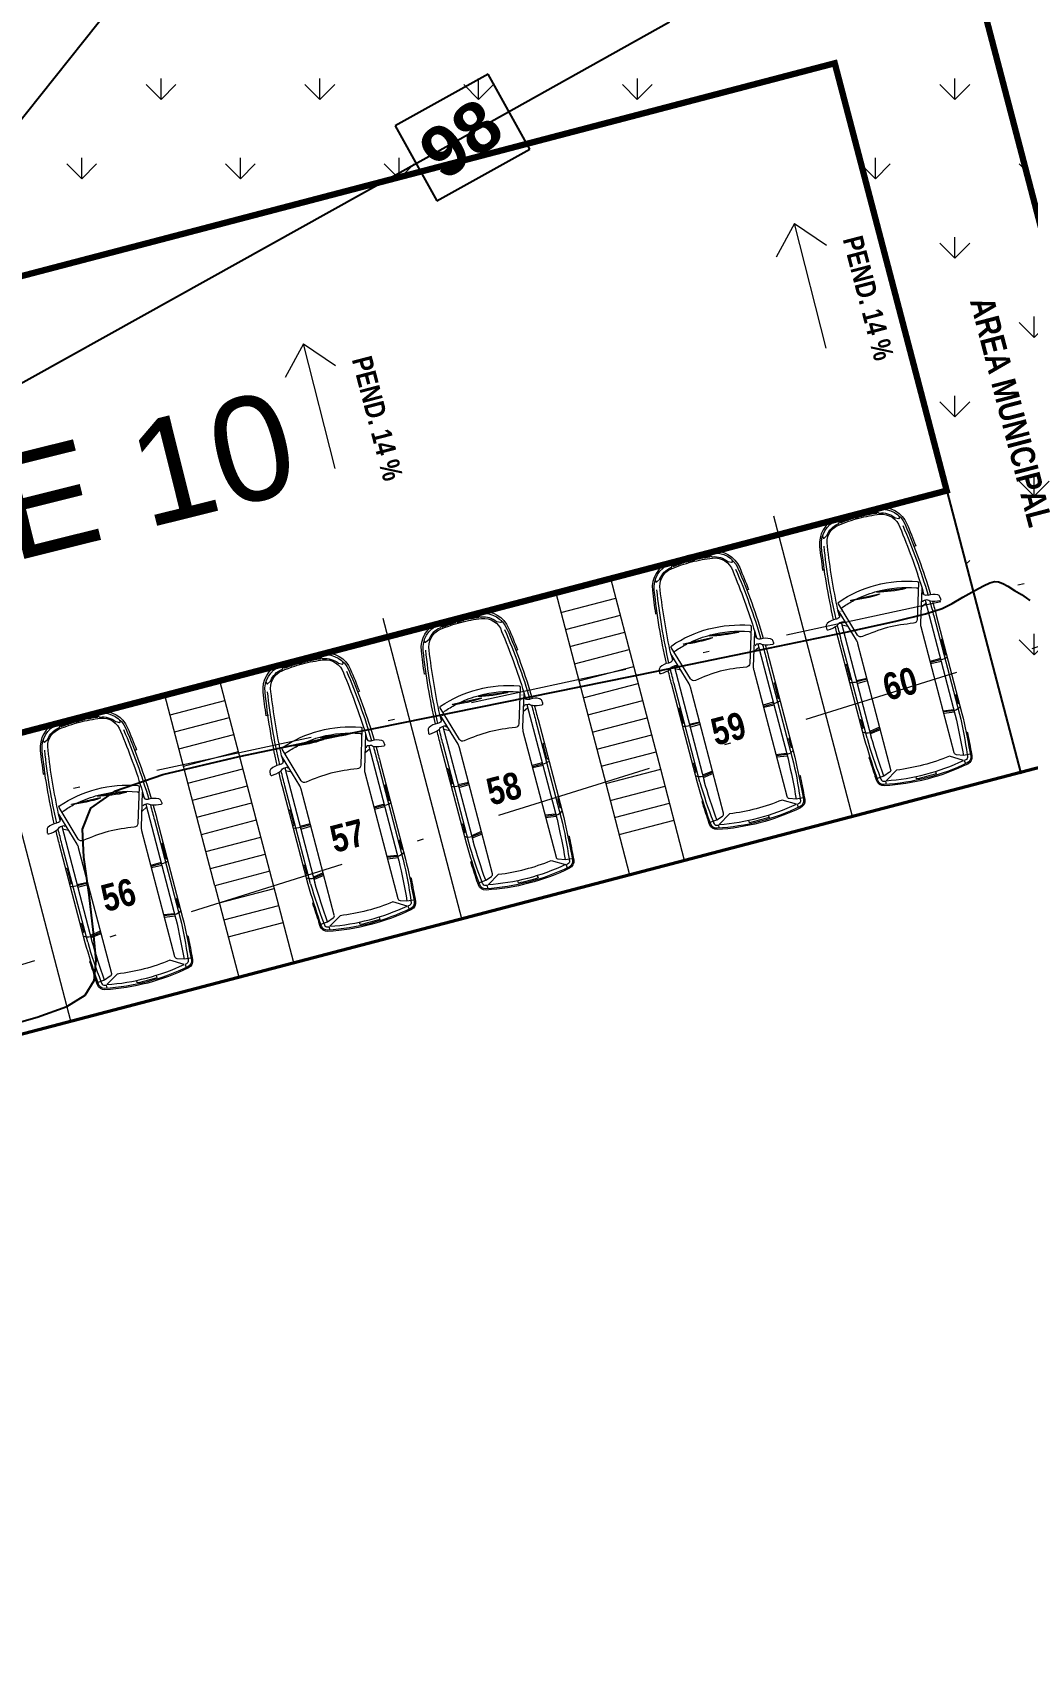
# Model space of a CAD drawing. Header units: metres. Extents: x -899 to -730, y -240 to 6.
# Drawn here: x -811.85 to -796.08, y -213.2 to -187.52 of the extents above; entities that cross this region are included whole.
import ezdxf
from ezdxf.enums import TextEntityAlignment as Align

# ---------------------------------------------------------------- set-up
doc = ezdxf.new("R2010")
doc.units = ezdxf.units.M
doc.header["$LTSCALE"] = 5
doc.header["$MEASUREMENT"] = 0
doc.linetypes.add('DASHDOT', pattern=[1, 0.5, -0.25, 0, -0.25])
doc.linetypes.add('HIDDEN', pattern=[0.375, 0.25, -0.125])
for name, color, linetype, lineweight in [('A-ANNO-TEXT', 3, 'Continuous', 18), ('A-AREA-PATT', 8, 'Continuous', 18), ('A-FLOR-OVHD', 3, 'HIDDEN', 18), ('U-ANNO-NOTE', 7, 'Continuous', 35), ('U-PARK-MNR', 255, 'Continuous', 13)]:
    doc.layers.add(name, color=color, linetype=linetype, lineweight=lineweight)
for name, color, linetype in [('U-BLDG', 7, 'Continuous'), ('U-GREN', 60, 'Continuous'), ('U-PROP', 1, 'Continuous'), ('U-STRT', 4, 'Continuous'), ('U-TOPO-CURV', 8, 'Continuous')]:
    doc.layers.add(name, color=color, linetype=linetype)
doc.styles.add('E-ARIAL', font='arial.ttf')
doc.styles.add('E-ARIAL-BOLD', font='')
doc.styles.add('E-ROMANS', font='romans.shx', dxfattribs={"width": 0.8})
doc.styles.get('E-ARIAL-BOLD').set_extended_font_data('Arial', bold=True)

msp = doc.modelspace()

# ---------------------------------------------------------------- hatches: boundary and pattern name
at = {"layer": 'A-AREA-PATT', "linetype": 'DASHDOT'}
h = msp.add_hatch(dxfattribs=at)
h.set_pattern_fill('GRASS', color=256, scale=0.07, style=0)
h.set_pattern_definition([(90, (-133.418, 0), (-1.257235, 1.257235), [0.333375, -2.181095]), (45, (-133.418, 0), (-1.257236, 1.257236), [0.333375, -1.444625]), (135, (-133.418, 0), (-1.257236, -1.257236), [0.333375, -1.444625])])
edge = h.paths.add_edge_path()
edge.add_line((-752.312, -173.159), (-752.517, -173.21))
edge.add_line((-752.517, -173.21), (-757.708, -152.193))
edge.add_line((-757.708, -152.193), (-802.73, -163.774))
edge.add_line((-802.73, -163.774), (-805.665, -152.562))
edge.add_line((-805.665, -152.562), (-808.244, -153.233))
edge.add_line((-808.244, -153.233), (-805.308, -164.449))
edge.add_line((-805.308, -164.449), (-831.621, -171.338))
edge.add_line((-831.621, -171.338), (-825.452, -194.9))
edge.add_line((-825.452, -194.9), (-799.139, -188.011))
edge.add_line((-799.139, -188.011), (-796.191, -199.272))
edge.add_line((-796.191, -199.272), (-793.772, -198.638))
edge.add_line((-793.772, -198.638), (-796.735, -187.32))
edge.add_line((-796.735, -187.32), (-751.702, -175.53))
edge.add_line((-751.702, -175.53), (-752.313, -173.157))

# ---------------------------------------------------------------- linework, layer by layer
at = {"layer": 'A-ANNO-TEXT', "linetype": 'DASHDOT'}
for p, q in [((-799.776, -190.548, 8.83), (-800.068, -191.083, 8.83)), ((-799.776, -190.548, 8.83), (-799.268, -190.892, 8.83)), ((-799.276, -192.526, 8.83), (-799.776, -190.548, 8.83)), ((-807.551, -192.455, 8.83), (-807.843, -192.989, 8.83)), ((-807.551, -192.455, 8.83), (-807.044, -192.799, 8.83)), ((-807.051, -194.432, 8.83), (-807.551, -192.455, 8.83))]:
    msp.add_line(p, q, dxfattribs=at)
at = {"layer": 'A-FLOR-OVHD', "linetype": 'DASHDOT'}
for p, q in [((-738.805, -179.389, 8.83), (-833.633, -209.058, 8.83)), ((-834.804, -204.584, 8.83), (-737.992, -183.728, 8.83))]:
    msp.add_line(p, q, dxfattribs=at)
at = {"layer": 'U-BLDG', "const_width": 0.1, "elevation": 8.83}
for points in [[(-778.016, -182.419), (-776.243, -189.191), (-794.963, -194.092), (-796.735, -187.32)], [(-799.139, -188.011), (-797.366, -194.783), (-816.085, -199.683), (-817.858, -192.912)]]:
    msp.add_lwpolyline(points, close=True, dxfattribs=at)
at = {"layer": 'U-GREN', "ltscale": 15, "elevation": 8.83}
msp.add_lwpolyline([(-752.323, -173.162), (-752.517, -173.21), (-757.338, -154.47), (-757.145, -154.42), (-757.725, -152.198), (-802.693, -163.971), (-805.665, -152.562), (-808.244, -153.233), (-805.258, -164.642), (-831.458, -171.502), (-830.878, -173.762), (-830.684, -173.712), (-825.885, -192.457), (-826.078, -192.507), (-825.452, -194.9), (-799.139, -188.011), (-796.198, -199.244), (-793.78, -198.61), (-796.735, -187.32), (-751.702, -175.53), (-752.323, -173.162)], dxfattribs=at)
at = {"layer": 'U-PARK-MNR'}
msp.add_line((-799.088, -188.204, 8.83), (-796.191, -199.272, 8.83), dxfattribs=at)
at = {"layer": 'U-PARK-MNR', "elevation": 8.83}
for points in [[(-797.568, -194.009), (-797.442, -194.492), (-796.191, -199.272)], [(-798.857, -199.944), (-800.102, -195.189)], [(-803.547, -196.442), (-802.676, -196.214)], [(-801.517, -200.642), (-801.896, -199.194), (-802.687, -196.176)], [(-803.557, -196.404), (-802.767, -199.422), (-802.388, -200.87)], [(-803.476, -196.713), (-802.605, -196.485)], [(-797.768, -196.632), (-797.695, -196.567)], [(-797.708, -196.519), (-797.23, -198.342)], [(-805.048, -201.568), (-806.294, -196.81)], [(-803.405, -196.984), (-802.535, -196.756)], [(-799.038, -196.868), (-798.56, -198.69)], [(-803.334, -197.255), (-802.464, -197.027)], [(-798.93, -196.936), (-799.025, -196.916)], [(-803.263, -197.526), (-802.393, -197.298)], [(-801.736, -197.37), (-801.71, -197.466)], [(-800.415, -197.325), (-800.342, -197.261)], [(-800.355, -197.213), (-799.878, -199.035)], [(-803.192, -197.797), (-802.322, -197.569)], [(-801.685, -197.561), (-801.208, -199.383)], [(-801.578, -197.63), (-801.673, -197.609)], [(-797.466, -197.443), (-797.626, -197.49)], [(-797.453, -197.489), (-797.616, -197.527)], [(-809.738, -198.063), (-808.868, -197.835)], [(-807.708, -202.265), (-808.088, -200.815), (-808.878, -197.797)], [(-803.122, -198.067), (-802.251, -197.84)], [(-798.796, -197.791), (-798.633, -197.753)], [(-798.784, -197.838), (-798.623, -197.791)], [(-808.958, -201.043), (-809.749, -198.024)], [(-809.667, -198.334), (-808.797, -198.106)], [(-804.015, -198.171), (-803.538, -199.993)], [(-803.051, -198.338), (-802.18, -198.11)], [(-800.113, -198.136), (-800.274, -198.183)], [(-800.101, -198.182), (-800.264, -198.22)], [(-811.239, -203.191), (-812.485, -198.431)], [(-809.597, -198.605), (-808.726, -198.377)], [(-804.075, -198.283), (-804.002, -198.219)], [(-802.98, -198.609), (-802.109, -198.381)], [(-801.444, -198.484), (-801.281, -198.446)], [(-797.422, -198.27), (-797.254, -198.251)], [(-797.412, -198.309), (-797.244, -198.29)], [(-809.526, -198.876), (-808.655, -198.648)], [(-806.57, -198.636), (-806.545, -198.732)], [(-805.345, -198.519), (-804.868, -200.341)], [(-805.237, -198.588), (-805.332, -198.567)], [(-802.909, -198.88), (-802.038, -198.652)], [(-801.432, -198.531), (-801.271, -198.484)], [(-798.429, -198.533), (-798.584, -198.6)], [(-798.419, -198.573), (-798.574, -198.639)], [(-809.455, -199.147), (-808.584, -198.919)], [(-806.58, -198.939), (-806.507, -198.875)], [(-806.52, -198.827), (-806.043, -200.649)], [(-802.838, -199.151), (-801.967, -198.923)], [(-800.07, -198.963), (-799.902, -198.944)], [(-809.384, -199.418), (-808.513, -199.19)], [(-807.901, -198.984), (-807.875, -199.08)], [(-807.85, -199.175), (-807.373, -200.997)], [(-803.773, -199.094), (-803.933, -199.141)], [(-803.76, -199.14), (-803.923, -199.178)], [(-802.767, -199.422), (-801.896, -199.194)], [(-800.059, -199.002), (-799.891, -198.984)], [(-809.313, -199.688), (-808.442, -199.46)], [(-807.743, -199.244), (-807.838, -199.223)], [(-805.103, -199.442), (-804.94, -199.404)], [(-805.091, -199.489), (-804.931, -199.442)], [(-802.696, -199.693), (-801.825, -199.465)], [(-801.077, -199.227), (-801.232, -199.293)], [(-801.066, -199.266), (-801.222, -199.332)], [(-809.242, -199.959), (-808.371, -199.731)], [(-810.111, -199.864), (-810.038, -199.799)], [(-810.051, -199.751), (-809.574, -201.574)], [(-806.278, -199.75), (-806.439, -199.797)], [(-806.266, -199.796), (-806.429, -199.834)], [(-803.729, -199.921), (-803.561, -199.902)], [(-803.719, -199.96), (-803.551, -199.942)], [(-802.625, -199.964), (-801.754, -199.736)], [(-811.381, -200.099), (-810.904, -201.922)], [(-811.274, -200.168), (-811.369, -200.147)], [(-809.171, -200.23), (-808.3, -200.002)], [(-807.609, -200.098), (-807.446, -200.06)], [(-807.597, -200.145), (-807.436, -200.098)], [(-804.736, -200.185), (-804.892, -200.251)], [(-804.726, -200.224), (-804.881, -200.29)], [(-802.554, -200.234), (-801.684, -200.006)], [(-809.1, -200.501), (-808.229, -200.273)], [(-809.809, -200.674), (-809.97, -200.721)], [(-809.797, -200.721), (-809.96, -200.759)], [(-809.029, -200.772), (-808.159, -200.544)], [(-806.235, -200.577), (-806.067, -200.558)], [(-806.224, -200.616), (-806.056, -200.598)], [(-811.14, -201.023), (-810.977, -200.985)], [(-808.088, -200.815), (-808.958, -201.043), (-808.578, -202.494)], [(-807.242, -200.841), (-807.397, -200.907)], [(-807.231, -200.88), (-807.387, -200.946)], [(-811.128, -201.069), (-810.967, -201.022)], [(-808.887, -201.314), (-808.017, -201.086)], [(-809.766, -201.501), (-809.598, -201.483)], [(-809.755, -201.541), (-809.587, -201.522)], [(-808.816, -201.584), (-807.946, -201.357)], [(-810.773, -201.765), (-810.928, -201.831)], [(-808.746, -201.855), (-807.875, -201.627)], [(-810.762, -201.804), (-810.918, -201.87)]]:
    msp.add_lwpolyline(points, dxfattribs=at)
for points in [[(-798.786, -195.114, 0.035089), (-799.118, -195.226, 0.333012), (-799.379, -195.67, 0.008677), (-799.331, -196.042), (-799.298, -196.037)], [(-799.157, -196.829, -0.030512), (-799.349, -195.667, -0.333012), (-799.106, -195.253, -0.035089), (-798.779, -195.143, -0.035089), (-798.439, -195.079, -0.333012), (-798.024, -195.32, -0.030512), (-797.623, -196.427)], [(-798.786, -195.114, -0.035089), (-798.442, -195.049, -0.333012), (-797.997, -195.308, -0.008677), (-797.857, -195.656), (-797.888, -195.668)], [(-798.755, -195.159, -0.027374), (-798.493, -195.108)], [(-798.494, -195.086), (-798.44, -195.139, -0.001094), (-798.429, -195.138, -0.204341), (-798.189, -195.21, 0.121962), (-798.184, -195.212), (-798.124, -195.224, 0.526865), (-798.112, -195.213), (-798.117, -195.187)], [(-799.334, -195.505), (-799.325, -195.53, 0.526865), (-799.309, -195.534), (-799.263, -195.494, 0.121962), (-799.26, -195.49, -0.204341), (-799.085, -195.31, -0.001094), (-799.076, -195.306), (-799.055, -195.233)], [(-799.088, -196.677, -0.024392), (-799.256, -195.662, -0.355184), (-799.078, -195.328, -0.035364), (-798.758, -195.22)], [(-799.053, -195.281, -0.025368), (-798.821, -195.202)], [(-799.049, -195.267, -0.026405), (-798.806, -195.185)], [(-799.045, -195.252, -0.027374), (-798.791, -195.169)], [(-798.773, -195.164), (-798.814, -195.21, 0.74325), (-798.809, -195.218), (-798.763, -195.206)], [(-798.773, -195.164), (-798.715, -195.184, -0.74325), (-798.715, -195.193), (-798.762, -195.205)], [(-798.758, -195.22, -0.035364), (-798.427, -195.158, -0.355184), (-798.108, -195.362, -0.024392), (-797.757, -196.329)], [(-798.734, -195.167, -0.026405), (-798.482, -195.119)], [(-798.713, -195.174, -0.025368), (-798.472, -195.129)], [(-798.061, -195.335, -0.030527), (-797.661, -196.439, -0.148415), (-797.513, -196.431, -0.230944), (-797.479, -196.46), (-797.462, -196.499, -0.474401), (-797.476, -196.527, -0.077882), (-797.628, -196.536)], [(-801.434, -195.807, 0.035089), (-801.765, -195.919, 0.333012), (-802.027, -196.363, 0.008677), (-801.979, -196.735), (-801.946, -196.73)], [(-801.804, -197.522, -0.030512), (-801.997, -196.36, -0.333012), (-801.754, -195.947, -0.035089), (-801.426, -195.836, -0.035089), (-801.087, -195.772, -0.333012), (-800.672, -196.013, -0.030512), (-800.271, -197.121)], [(-801.697, -195.96, -0.026405), (-801.453, -195.878)], [(-801.693, -195.946, -0.027374), (-801.439, -195.862)], [(-801.421, -195.857), (-801.462, -195.903, 0.74325), (-801.457, -195.911), (-801.41, -195.899)], [(-801.434, -195.807, -0.035089), (-801.09, -195.742, -0.333012), (-800.645, -196.002, -0.008677), (-800.504, -196.349), (-800.536, -196.361)], [(-801.42, -195.857), (-801.363, -195.877, -0.74325), (-801.363, -195.886), (-801.41, -195.899)], [(-801.406, -195.913, -0.035364), (-801.075, -195.851, -0.355184), (-800.756, -196.055, -0.024392), (-800.405, -197.022)], [(-801.403, -195.853, -0.027374), (-801.14, -195.801)], [(-801.382, -195.86, -0.026405), (-801.13, -195.812)], [(-801.361, -195.867, -0.025368), (-801.119, -195.822)], [(-801.141, -195.779), (-801.088, -195.833, -0.001094), (-801.077, -195.831, -0.204341), (-800.836, -195.903, 0.121962), (-800.832, -195.905), (-800.772, -195.917, 0.526865), (-800.76, -195.906), (-800.764, -195.88)], [(-799.118, -196.82, -0.030527), (-799.309, -195.662)], [(-801.982, -196.199), (-801.973, -196.223, 0.526865), (-801.957, -196.228), (-801.911, -196.187, 0.121962), (-801.908, -196.183, -0.204341), (-801.733, -196.003, -0.001094), (-801.723, -195.999), (-801.703, -195.926)], [(-801.114, -200.038), (-801.008, -200), (-800.918, -199.939, 0.318175), (-800.902, -199.896), (-801.424, -197.898, 0.07261), (-801.447, -197.845), (-801.736, -197.37, -0.024392), (-801.904, -196.355, -0.355184), (-801.725, -196.021, -0.035364), (-801.406, -195.913)], [(-801.7, -195.975, -0.025368), (-801.468, -195.895)], [(-800.709, -196.028, -0.030527), (-800.309, -197.132, -0.148415), (-800.161, -197.125, -0.230944), (-800.127, -197.153), (-800.11, -197.193, -0.474401), (-800.124, -197.22, -0.077882), (-800.276, -197.229)], [(-801.765, -197.513, -0.030527), (-801.957, -196.355)], [(-798.487, -196.281, -0.081313), (-797.833, -196.223, -0.39897), (-797.814, -196.243), (-797.834, -196.827, -0.386285), (-797.89, -196.884, 0.028833), (-798.305, -196.952, 0.028833), (-798.699, -197.096, -0.386285), (-798.777, -197.073), (-799.08, -196.575, -0.39897), (-799.074, -196.548, -0.085834), (-798.486, -196.28)], [(-798.782, -196.494, -0.047678), (-798.461, -196.377)], [(-798.462, -196.377, -0.086771), (-797.846, -196.322, -0.399668), (-797.818, -196.353)], [(-797.788, -196.369, -0.000015), (-797.788, -196.371)], [(-796.992, -198.959), (-797.102, -198.978), (-797.211, -198.969, -0.318175), (-797.247, -198.939), (-797.77, -196.941, -0.07261), (-797.776, -196.884), (-797.757, -196.329), (-797.732, -196.425)], [(-797.654, -196.436, -0.073812), (-797.683, -196.442), (-797.691, -196.443, -0.346455), (-797.742, -196.407, 0.000174), (-797.746, -196.392)], [(-797.592, -196.536, -0.004497), (-797.531, -196.758), (-797.124, -198.314, -0.008757), (-796.999, -198.919), (-796.986, -198.99, -0.33391), (-797.041, -199.097, -0.049233), (-797.681, -199.334, -0.049233), (-798.356, -199.441, -0.33391), (-798.456, -199.374), (-798.48, -199.307, -0.008757), (-798.667, -198.718), (-799.074, -197.162, -0.004497), (-799.131, -196.939)], [(-799.023, -196.668, -0.399668), (-799.014, -196.628, -0.029207), (-798.834, -196.521)], [(-797.621, -196.534, -0.179061), (-797.649, -196.526, 0.20076), (-797.686, -196.516), (-797.725, -196.522, 0.386037), (-797.751, -196.553)], [(-797.634, -196.533, -0.004782), (-797.57, -196.768), (-797.163, -198.324)], [(-805.605, -197.688), (-805.638, -197.693, -0.008677), (-805.686, -197.321, -0.333012), (-805.425, -196.877, -0.035089), (-805.093, -196.765)], [(-805.464, -198.48, -0.030512), (-805.656, -197.318, -0.333012), (-805.413, -196.905, -0.035089), (-805.086, -196.794, -0.035089), (-804.746, -196.73, -0.333012), (-804.332, -196.971, -0.030512), (-803.93, -198.079)], [(-805.362, -196.884), (-805.383, -196.957, 0.001094), (-805.392, -196.961, 0.204341), (-805.567, -197.141, -0.121962), (-805.57, -197.145), (-805.616, -197.186, -0.526865), (-805.632, -197.181), (-805.641, -197.157)], [(-805.37, -198.424), (-805.395, -198.328, -0.024392), (-805.563, -197.313, -0.355184), (-805.385, -196.98, -0.035364), (-805.065, -196.871)], [(-805.36, -196.933, -0.025368), (-805.128, -196.853)], [(-805.356, -196.918, -0.026405), (-805.113, -196.837)], [(-805.352, -196.904, -0.027374), (-805.098, -196.82)], [(-805.08, -196.815), (-805.121, -196.861, 0.74325), (-805.116, -196.869), (-805.07, -196.857)], [(-805.093, -196.765, -0.035089), (-804.75, -196.7, -0.333012), (-804.304, -196.96, -0.008677), (-804.164, -197.307), (-804.195, -197.319)], [(-805.08, -196.815), (-805.022, -196.835, -0.74325), (-805.022, -196.844), (-805.069, -196.857)], [(-805.065, -196.871, -0.035364), (-804.734, -196.809, -0.355184), (-804.415, -197.013, -0.024392), (-804.064, -197.98), (-804.039, -198.076)], [(-805.062, -196.811, -0.027374), (-804.8, -196.759)], [(-805.041, -196.818, -0.026405), (-804.789, -196.77)], [(-805.02, -196.825, -0.025368), (-804.779, -196.781)], [(-804.424, -196.838), (-804.42, -196.864, -0.526865), (-804.431, -196.875), (-804.491, -196.863, -0.121962), (-804.496, -196.861, 0.204341), (-804.736, -196.789, 0.001094), (-804.747, -196.791), (-804.801, -196.737)], [(-801.135, -196.974, -0.081313), (-800.48, -196.916, -0.39897), (-800.462, -196.936), (-800.482, -197.52, -0.386285), (-800.538, -197.578, 0.028833), (-800.953, -197.645, 0.028833), (-801.347, -197.789, -0.386285), (-801.425, -197.767), (-801.728, -197.268, -0.39897), (-801.722, -197.241, -0.085834), (-801.134, -196.974)], [(-799.066, -196.738, 0.000174), (-799.063, -196.753, -0.346455), (-799.089, -196.809), (-799.097, -196.812, -0.073812), (-799.125, -196.821, 0.148415), (-799.257, -196.888, 0.230944), (-799.273, -196.929), (-799.269, -196.972, 0.474401), (-799.243, -196.989, 0.077882), (-799.106, -196.923, 0.179061), (-799.086, -196.902, -0.20076), (-799.058, -196.875), (-799.021, -196.861, -0.386037), (-798.984, -196.876)], [(-799.063, -196.773), (-799.088, -196.677), (-798.799, -197.152, -0.07261), (-798.777, -197.205), (-798.254, -199.203, -0.318175), (-798.27, -199.246), (-798.361, -199.307), (-798.466, -199.345)], [(-799.04, -196.699, -0.000015), (-799.041, -196.697)], [(-804.369, -196.986, -0.030527), (-803.968, -198.09)], [(-801.429, -197.188, -0.047678), (-801.109, -197.07)], [(-801.109, -197.07, -0.086771), (-800.493, -197.015, -0.399668), (-800.466, -197.046)], [(-800.436, -197.063, -0.000015), (-800.436, -197.064)], [(-799.639, -199.652), (-799.75, -199.671), (-799.859, -199.662, -0.318175), (-799.894, -199.632), (-800.417, -197.635, -0.07261), (-800.424, -197.577), (-800.405, -197.022), (-800.38, -197.118)], [(-800.302, -197.13, -0.073812), (-800.331, -197.135), (-800.339, -197.136, -0.346455), (-800.389, -197.1, 0.000174), (-800.394, -197.085)], [(-798.628, -198.708), (-799.035, -197.152, -0.004782), (-799.095, -196.915)], [(-797.433, -197.133), (-797.438, -197.134, 0.414214), (-797.449, -197.153), (-797.391, -197.374, 0.414214), (-797.373, -197.385), (-797.368, -197.384)], [(-808.11, -198.344), (-808.144, -198.349, -0.008677), (-808.192, -197.977, -0.333012), (-807.93, -197.533, -0.035089), (-807.599, -197.421)], [(-807.969, -199.136, -0.030512), (-808.162, -197.974, -0.333012), (-807.919, -197.561, -0.035089), (-807.591, -197.45, -0.035089), (-807.252, -197.386, -0.333012), (-806.837, -197.627, -0.030512), (-806.435, -198.735)], [(-807.599, -197.421, -0.035089), (-807.255, -197.356, -0.333012), (-806.809, -197.616, -0.008677), (-806.669, -197.963), (-806.701, -197.975)], [(-807.568, -197.467, -0.027374), (-807.305, -197.415)], [(-807.306, -197.393), (-807.253, -197.447, -0.001094), (-807.242, -197.445, -0.204341), (-807.001, -197.517, 0.121962), (-806.997, -197.519), (-806.937, -197.531, 0.526865), (-806.925, -197.52), (-806.929, -197.494)], [(-805.425, -198.471, -0.030527), (-805.617, -197.313)], [(-800.239, -197.229, -0.004497), (-800.179, -197.451), (-799.772, -199.007, -0.008757), (-799.646, -199.612), (-799.634, -199.683, -0.33391), (-799.689, -199.79, -0.049233), (-800.329, -200.027, -0.049233), (-801.003, -200.134, -0.33391), (-801.104, -200.068), (-801.128, -200, -0.008757), (-801.315, -199.411), (-801.722, -197.855, -0.004497), (-801.778, -197.632)], [(-801.688, -197.392, -0.000015), (-801.688, -197.39)], [(-801.671, -197.362, -0.399668), (-801.662, -197.321, -0.029207), (-801.482, -197.214)], [(-800.269, -197.227, -0.179061), (-800.296, -197.219, 0.20076), (-800.334, -197.209), (-800.373, -197.215, 0.386037), (-800.398, -197.246)], [(-800.282, -197.226, -0.004782), (-800.218, -197.462), (-799.811, -199.017)], [(-797.358, -197.422, -0.092017), (-797.459, -197.466), (-797.621, -197.508)], [(-808.147, -197.813), (-808.138, -197.837, 0.526865), (-808.122, -197.842), (-808.076, -197.801, 0.121962), (-808.073, -197.797, -0.204341), (-807.898, -197.617, -0.001094), (-807.888, -197.613), (-807.868, -197.54)], [(-807.279, -201.652), (-807.173, -201.614), (-807.083, -201.553, 0.318175), (-807.066, -201.51), (-807.589, -199.512, 0.07261), (-807.612, -199.459), (-807.901, -198.984, -0.024392), (-808.069, -197.969, -0.355184), (-807.89, -197.636, -0.035364), (-807.571, -197.527)], [(-807.865, -197.589, -0.025368), (-807.633, -197.509)], [(-807.862, -197.574, -0.026405), (-807.618, -197.493)], [(-807.858, -197.56, -0.027374), (-807.604, -197.476)], [(-807.586, -197.471), (-807.627, -197.517, 0.74325), (-807.622, -197.525), (-807.575, -197.513)], [(-807.585, -197.471), (-807.528, -197.491, -0.74325), (-807.528, -197.5), (-807.575, -197.513)], [(-807.571, -197.527, -0.035364), (-807.24, -197.465, -0.355184), (-806.921, -197.669, -0.024392), (-806.57, -198.636), (-806.589, -199.191, 0.07261), (-806.582, -199.249), (-806.059, -201.246, 0.318175), (-806.024, -201.276), (-805.915, -201.285), (-805.804, -201.266)], [(-807.547, -197.474, -0.026405), (-807.295, -197.426)], [(-807.526, -197.481, -0.025368), (-807.284, -197.436)], [(-806.874, -197.642, -0.030527), (-806.474, -198.746)], [(-801.714, -197.431, 0.000174), (-801.711, -197.446, -0.346455), (-801.737, -197.502), (-801.744, -197.505, -0.073812), (-801.772, -197.515, 0.148415), (-801.905, -197.581, 0.230944), (-801.92, -197.622), (-801.916, -197.665, 0.474401), (-801.89, -197.682, 0.077882), (-801.753, -197.616, 0.179061), (-801.734, -197.595, -0.20076), (-801.706, -197.569), (-801.669, -197.554, -0.386037), (-801.631, -197.569)], [(-801.276, -199.401), (-801.683, -197.845, -0.004782), (-801.743, -197.608)], [(-798.976, -197.537), (-798.971, -197.536, -0.414214), (-798.953, -197.547), (-798.895, -197.768, -0.414214), (-798.906, -197.786), (-798.91, -197.788)], [(-804.794, -197.932, -0.081313), (-804.14, -197.874, -0.39897), (-804.121, -197.895), (-804.141, -198.478, -0.386285), (-804.197, -198.536, 0.028833), (-804.612, -198.603, 0.028833), (-805.007, -198.747, -0.386285), (-805.084, -198.725), (-805.387, -198.226, -0.39897), (-805.381, -198.199, -0.085834), (-804.794, -197.932)], [(-800.081, -197.826), (-800.086, -197.828, 0.414214), (-800.096, -197.846), (-800.039, -198.067, 0.414214), (-800.02, -198.078), (-800.015, -198.077)], [(-798.628, -197.772), (-798.79, -197.814, -0.092017), (-798.9, -197.826)], [(-807.93, -199.127, -0.030527), (-808.122, -197.969)], [(-803.899, -198.187, -0.004497), (-803.838, -198.409), (-803.431, -199.965, -0.008757), (-803.306, -200.57), (-803.293, -200.641, -0.33391), (-803.348, -200.748, -0.049233), (-803.988, -200.985, -0.049233), (-804.663, -201.092, -0.33391), (-804.763, -201.026), (-804.787, -200.958, -0.008757), (-804.974, -200.369), (-805.381, -198.813, -0.004497), (-805.438, -198.59)], [(-805.33, -198.32, -0.399668), (-805.321, -198.279, -0.029207), (-805.141, -198.172)], [(-805.089, -198.146, -0.047678), (-804.768, -198.028)], [(-804.769, -198.028, -0.086771), (-804.153, -197.973, -0.399668), (-804.125, -198.004)], [(-804.095, -198.021, -0.000015), (-804.095, -198.022)], [(-804.064, -197.98), (-804.083, -198.535, 0.07261), (-804.077, -198.593), (-803.554, -200.59, 0.318175), (-803.518, -200.62), (-803.409, -200.629), (-803.299, -200.61)], [(-804.058, -198.204, -0.386037), (-804.032, -198.173), (-803.993, -198.167, -0.20076), (-803.956, -198.177, 0.179061), (-803.928, -198.185, 0.077882), (-803.776, -198.176, 0.474401), (-803.762, -198.149), (-803.78, -198.109, 0.230944), (-803.813, -198.08, 0.148415), (-803.962, -198.088, -0.073812), (-803.99, -198.093), (-803.998, -198.094, -0.346455), (-804.049, -198.058, 0.000174), (-804.053, -198.043)], [(-803.941, -198.184, -0.004782), (-803.877, -198.42), (-803.47, -199.975)], [(-800.005, -198.116, -0.092017), (-800.107, -198.159), (-800.269, -198.201)], [(-797.204, -198.008), (-797.209, -198.009, 0.414214), (-797.22, -198.028), (-797.189, -198.144, 0.414214), (-797.171, -198.154), (-797.166, -198.153)], [(-811.13, -198.345, 0.035089), (-811.461, -198.457, 0.333012), (-811.723, -198.902, 0.008677), (-811.675, -199.274), (-811.641, -199.269)], [(-811.5, -200.061, -0.030512), (-811.693, -198.899, -0.333012), (-811.45, -198.485, -0.035089), (-811.122, -198.374, -0.035089), (-810.783, -198.311, -0.333012), (-810.368, -198.552, -0.030512), (-809.966, -199.659)], [(-811.396, -198.513, -0.025368), (-811.164, -198.434)], [(-811.393, -198.499, -0.026405), (-811.149, -198.417)], [(-811.389, -198.484, -0.027374), (-811.135, -198.4)], [(-811.117, -198.396), (-811.158, -198.441, 0.74325), (-811.153, -198.449), (-811.106, -198.437)], [(-811.13, -198.345, -0.035089), (-810.786, -198.281, -0.333012), (-810.34, -198.54, -0.008677), (-810.2, -198.888), (-810.232, -198.899)], [(-811.116, -198.396), (-811.059, -198.415, -0.74325), (-811.059, -198.425), (-811.106, -198.437)], [(-811.102, -198.452, -0.035364), (-810.771, -198.39, -0.355184), (-810.452, -198.593, -0.024392), (-810.101, -199.56)], [(-811.099, -198.391, -0.027374), (-810.836, -198.34)], [(-811.078, -198.398, -0.026405), (-810.826, -198.35)], [(-811.057, -198.405, -0.025368), (-810.815, -198.361)], [(-810.837, -198.318), (-810.784, -198.371, -0.001094), (-810.773, -198.37, -0.204341), (-810.532, -198.441, 0.121962), (-810.528, -198.443), (-810.468, -198.456, 0.526865), (-810.456, -198.444), (-810.46, -198.418)], [(-805.374, -198.389, 0.000174), (-805.37, -198.404, -0.346455), (-805.397, -198.46), (-805.404, -198.463, -0.073812), (-805.432, -198.473, 0.148415), (-805.564, -198.539, 0.230944), (-805.58, -198.58), (-805.576, -198.623, 0.474401), (-805.55, -198.64, 0.077882), (-805.413, -198.574, 0.179061), (-805.393, -198.553, -0.20076), (-805.365, -198.527), (-805.328, -198.512, -0.386037), (-805.291, -198.527)], [(-804.774, -200.996), (-804.668, -200.958), (-804.577, -200.897, 0.318175), (-804.561, -200.854), (-805.084, -198.856, 0.07261), (-805.106, -198.803), (-805.395, -198.328)], [(-805.347, -198.35, -0.000015), (-805.348, -198.348)], [(-801.624, -198.23), (-801.619, -198.229, -0.414214), (-801.601, -198.24), (-801.543, -198.461, -0.414214), (-801.553, -198.479), (-801.558, -198.481)], [(-798.747, -198.412), (-798.742, -198.411, -0.414214), (-798.724, -198.421), (-798.693, -198.538, -0.414214), (-798.704, -198.556), (-798.709, -198.557)], [(-797.152, -198.207, -0.193782), (-797.249, -198.271), (-797.417, -198.289)], [(-797.231, -198.339, -0.013486), (-797.102, -198.978)], [(-797.163, -198.323, -0.024357), (-797.041, -198.967, -0.000346), (-797.036, -198.997, -0.337483), (-797.064, -199.05, -0.001846), (-797.087, -199.061), (-797.068, -199.107)], [(-811.678, -198.737), (-811.669, -198.762, 0.526865), (-811.653, -198.766), (-811.607, -198.726, 0.121962), (-811.604, -198.722, -0.204341), (-811.429, -198.542, -0.001094), (-811.419, -198.537), (-811.399, -198.464)], [(-811.432, -199.909, -0.024392), (-811.6, -198.894, -0.355184), (-811.421, -198.56, -0.035364), (-811.102, -198.452)], [(-810.405, -198.567, -0.030527), (-810.005, -199.67)], [(-807.3, -198.588, -0.081313), (-806.645, -198.53, -0.39897), (-806.627, -198.551), (-806.647, -199.134, -0.386285), (-806.703, -199.192, 0.028833), (-807.118, -199.259, 0.028833), (-807.512, -199.403, -0.386285), (-807.59, -199.381), (-807.893, -198.882, -0.39897), (-807.887, -198.855, -0.085834), (-807.299, -198.588)], [(-807.594, -198.802, -0.047678), (-807.274, -198.684)], [(-807.274, -198.684, -0.086771), (-806.658, -198.629, -0.399668), (-806.631, -198.66)], [(-806.601, -198.677, -0.000015), (-806.601, -198.678)], [(-806.559, -198.699, -0.000174), (-806.554, -198.714, 0.346455), (-806.504, -198.75), (-806.496, -198.749, 0.073812), (-806.467, -198.744, -0.148415), (-806.319, -198.736, -0.230944), (-806.285, -198.765), (-806.268, -198.805, -0.474401), (-806.282, -198.832, -0.077882), (-806.434, -198.841, -0.179061), (-806.461, -198.833, 0.20076), (-806.499, -198.823), (-806.538, -198.829, 0.386037), (-806.563, -198.86)], [(-804.935, -200.359), (-805.343, -198.803, -0.004782), (-805.402, -198.567)], [(-801.276, -198.465), (-801.438, -198.507, -0.092017), (-801.548, -198.52)], [(-799.852, -198.701), (-799.857, -198.703, 0.414214), (-799.867, -198.721), (-799.837, -198.837, 0.414214), (-799.819, -198.848), (-799.814, -198.846)], [(-798.424, -198.553), (-798.579, -198.619, -0.193782), (-798.695, -198.611)], [(-798.628, -198.707, 0.024357), (-798.419, -199.328, 0.000346), (-798.409, -199.356, 0.337483), (-798.359, -199.389, 0.001846), (-798.333, -199.387), (-798.327, -199.437)], [(-798.361, -199.307, -0.013486), (-798.561, -198.687)], [(-797.06, -198.608), (-797.041, -198.604, -0.004489), (-796.979, -198.915)], [(-811.461, -200.052, -0.030527), (-811.653, -198.894)], [(-806.404, -198.843, -0.004497), (-806.344, -199.065), (-805.937, -200.621, -0.008757), (-805.811, -201.226), (-805.799, -201.297, -0.33391), (-805.854, -201.404, -0.049233), (-806.494, -201.641, -0.049233), (-807.168, -201.748, -0.33391), (-807.269, -201.682), (-807.293, -201.614, -0.008757), (-807.48, -201.025), (-807.887, -199.469, -0.004497), (-807.943, -199.246)], [(-807.836, -198.976, -0.399668), (-807.827, -198.935, -0.029207), (-807.647, -198.828)], [(-806.447, -198.84, -0.004782), (-806.383, -199.076), (-805.975, -200.631)], [(-803.675, -199.035), (-803.68, -199.036, -0.414214), (-803.698, -199.025), (-803.756, -198.804, -0.414214), (-803.745, -198.786), (-803.74, -198.784)], [(-799.8, -198.9, -0.193782), (-799.896, -198.964), (-800.064, -198.983)], [(-796.979, -198.916), (-796.967, -198.986, -0.33391), (-797.032, -199.115, -0.049233), (-797.676, -199.353, -0.049233), (-798.355, -199.461, -0.33391), (-798.475, -199.381), (-798.499, -199.314)], [(-807.879, -199.045, 0.000174), (-807.876, -199.06, -0.346455), (-807.902, -199.116), (-807.909, -199.119, -0.073812), (-807.937, -199.129, 0.148415), (-808.07, -199.195, 0.230944), (-808.085, -199.236), (-808.081, -199.279, 0.474401), (-808.055, -199.296, 0.077882), (-807.918, -199.23, 0.179061), (-807.899, -199.209, -0.20076), (-807.871, -199.183), (-807.834, -199.168, -0.386037), (-807.796, -199.183)], [(-807.853, -199.006, -0.000015), (-807.853, -199.004)], [(-805.283, -199.188), (-805.278, -199.187, -0.414214), (-805.26, -199.198), (-805.202, -199.419, -0.414214), (-805.213, -199.438), (-805.218, -199.439)], [(-803.665, -199.074, -0.092017), (-803.767, -199.117), (-803.928, -199.159)], [(-801.395, -199.105), (-801.39, -199.104, -0.414214), (-801.372, -199.115), (-801.341, -199.231, -0.414214), (-801.352, -199.249), (-801.357, -199.25)], [(-799.879, -199.032, -0.013486), (-799.75, -199.671)], [(-799.811, -199.016, -0.024357), (-799.689, -199.66, -0.000346), (-799.684, -199.69, -0.337483), (-799.712, -199.744, -0.001846), (-799.734, -199.754), (-799.716, -199.8)], [(-798.578, -199.006), (-798.597, -199.012, 0.004489), (-798.499, -199.313)], [(-810.831, -199.512, -0.081313), (-810.176, -199.454, -0.39897), (-810.158, -199.475), (-810.178, -200.058, -0.386285), (-810.234, -200.116, 0.028833), (-810.649, -200.184, 0.028833), (-811.043, -200.328, -0.386285), (-811.12, -200.305), (-811.424, -199.806, -0.39897), (-811.418, -199.779, -0.085834), (-810.83, -199.512)], [(-807.441, -201.015), (-807.848, -199.459, -0.004782), (-807.908, -199.223)], [(-806.246, -199.44), (-806.251, -199.442, 0.414214), (-806.261, -199.46), (-806.204, -199.681, 0.414214), (-806.185, -199.692), (-806.18, -199.691)], [(-804.935, -199.423), (-805.097, -199.465, -0.092017), (-805.207, -199.478)], [(-801.072, -199.246), (-801.227, -199.312, -0.193782), (-801.343, -199.304)], [(-801.276, -199.4, 0.024357), (-801.067, -200.021, 0.000346), (-801.057, -200.049, 0.337483), (-801.006, -200.083, 0.001846), (-800.981, -200.081), (-800.975, -200.13)], [(-801.008, -200, -0.013486), (-801.209, -199.38)], [(-799.708, -199.302), (-799.688, -199.297, -0.004489), (-799.627, -199.609)], [(-797.544, -199.232), (-797.532, -199.27, -0.011619), (-797.686, -199.314, -0.011619), (-797.843, -199.351), (-797.851, -199.312)], [(-811.125, -199.726, -0.047678), (-810.805, -199.609)], [(-810.805, -199.609, -0.086771), (-810.189, -199.554, -0.399668), (-810.162, -199.585)], [(-810.132, -199.601, -0.000015), (-810.132, -199.602)], [(-809.335, -202.19), (-809.446, -202.209), (-809.555, -202.2, -0.318175), (-809.59, -202.171), (-810.113, -200.173, -0.07261), (-810.12, -200.116), (-810.101, -199.56), (-810.076, -199.656)], [(-810.09, -199.624, -0.000174), (-810.085, -199.638, 0.346455), (-810.035, -199.674), (-810.027, -199.674, 0.073812), (-809.998, -199.668, -0.148415), (-809.85, -199.661, -0.230944), (-809.816, -199.689), (-809.799, -199.729, -0.474401), (-809.813, -199.757, -0.077882), (-809.965, -199.766, -0.179061), (-809.992, -199.757, 0.20076), (-810.03, -199.748), (-810.069, -199.754, 0.386037), (-810.094, -199.785)], [(-806.17, -199.73, -0.092017), (-806.272, -199.773), (-806.434, -199.815)], [(-803.511, -199.659), (-803.516, -199.661, 0.414214), (-803.527, -199.679), (-803.496, -199.795, 0.414214), (-803.478, -199.806), (-803.473, -199.804)], [(-801.226, -199.699), (-801.245, -199.705, 0.004489), (-801.146, -200.007)], [(-799.627, -199.609), (-799.614, -199.679, -0.33391), (-799.68, -199.808, -0.049233), (-800.324, -200.046, -0.049233), (-801.002, -200.154, -0.33391), (-801.122, -200.074), (-801.146, -200.007)], [(-811.41, -199.97, 0.000174), (-811.407, -199.984, -0.346455), (-811.433, -200.04), (-811.44, -200.044, -0.073812), (-811.468, -200.053, 0.148415), (-811.601, -200.119, 0.230944), (-811.616, -200.16), (-811.612, -200.204, 0.474401), (-811.586, -200.221, 0.077882), (-811.449, -200.154, 0.179061), (-811.43, -200.134, -0.20076), (-811.402, -200.107), (-811.365, -200.093, -0.386037), (-811.327, -200.107)], [(-809.935, -199.768, -0.004497), (-809.875, -199.99), (-809.468, -201.546, -0.008757), (-809.342, -202.151), (-809.33, -202.221, -0.33391), (-809.385, -202.328, -0.049233), (-810.025, -202.565, -0.049233), (-810.699, -202.672, -0.33391), (-810.8, -202.606), (-810.824, -202.539, -0.008757), (-811.011, -201.95), (-811.418, -200.394, -0.004497), (-811.474, -200.171)], [(-811.406, -200.005), (-811.432, -199.909), (-811.143, -200.384, -0.07261), (-811.12, -200.437), (-810.597, -202.434, -0.318175), (-810.614, -202.478), (-810.704, -202.539), (-810.81, -202.576)], [(-811.384, -199.93, -0.000015), (-811.384, -199.929)], [(-811.367, -199.9, -0.399668), (-811.358, -199.86, -0.029207), (-811.178, -199.752)], [(-809.978, -199.764, -0.004782), (-809.914, -200), (-809.506, -201.556)], [(-807.789, -199.844), (-807.784, -199.843, -0.414214), (-807.766, -199.854), (-807.708, -200.075, -0.414214), (-807.718, -200.094), (-807.723, -200.095)], [(-803.724, -199.941), (-803.556, -199.922, 0.193782), (-803.459, -199.858)], [(-803.538, -199.99, -0.013486), (-803.409, -200.629)], [(-803.47, -199.974, -0.024357), (-803.348, -200.618, -0.000346), (-803.343, -200.648, -0.337483), (-803.371, -200.702, -0.001846), (-803.394, -200.712), (-803.375, -200.758)], [(-800.192, -199.925), (-800.18, -199.963, -0.011619), (-800.334, -200.007, -0.011619), (-800.49, -200.045), (-800.499, -200.005)], [(-810.972, -201.939), (-811.379, -200.384, -0.004782), (-811.439, -200.147)], [(-807.441, -200.079), (-807.603, -200.121, -0.092017), (-807.713, -200.134)], [(-805.054, -200.063), (-805.049, -200.062, -0.414214), (-805.031, -200.073), (-805.001, -200.189, -0.414214), (-805.011, -200.207), (-805.016, -200.208)], [(-804.731, -200.204), (-804.886, -200.27, -0.193782), (-805.002, -200.262)], [(-809.777, -200.365), (-809.782, -200.366, 0.414214), (-809.792, -200.384), (-809.734, -200.606, 0.414214), (-809.716, -200.617), (-809.711, -200.615)], [(-806.017, -200.315), (-806.022, -200.317, 0.414214), (-806.032, -200.335), (-806.002, -200.451, 0.414214), (-805.984, -200.462), (-805.979, -200.46)], [(-804.634, -201.088), (-804.641, -201.039, -0.001846), (-804.666, -201.041, -0.337483), (-804.716, -201.007, -0.000346), (-804.727, -200.979, -0.024357), (-804.936, -200.358)], [(-804.668, -200.958, -0.013486), (-804.868, -200.338)], [(-803.367, -200.26), (-803.348, -200.256, -0.004489), (-803.286, -200.567)], [(-809.701, -200.654, -0.092017), (-809.803, -200.698), (-809.965, -200.74)], [(-807.56, -200.719), (-807.555, -200.718, -0.414214), (-807.537, -200.729), (-807.506, -200.845, -0.414214), (-807.517, -200.863), (-807.522, -200.864)], [(-805.965, -200.514, -0.193782), (-806.061, -200.578), (-806.229, -200.597)], [(-806.044, -200.646, -0.013486), (-805.915, -201.285)], [(-805.976, -200.63, -0.024357), (-805.854, -201.274, -0.000346), (-805.849, -201.304, -0.337483), (-805.877, -201.358, -0.001846), (-805.899, -201.368), (-805.881, -201.414)], [(-804.806, -200.965, -0.004489), (-804.904, -200.663), (-804.885, -200.657)], [(-803.286, -200.567), (-803.274, -200.638, -0.33391), (-803.339, -200.766, -0.049233), (-803.983, -201.004, -0.049233), (-804.662, -201.112, -0.33391), (-804.782, -201.032), (-804.806, -200.965)], [(-811.32, -200.769), (-811.315, -200.768, -0.414214), (-811.297, -200.778), (-811.239, -201, -0.414214), (-811.249, -201.018), (-811.254, -201.019)], [(-810.972, -201.004), (-811.134, -201.046, -0.092017), (-811.244, -201.058)], [(-807.237, -200.86), (-807.392, -200.926, -0.193782), (-807.508, -200.918)], [(-807.441, -201.014, 0.024357), (-807.232, -201.635, 0.000346), (-807.222, -201.663, 0.337483), (-807.171, -201.697, 0.001846), (-807.146, -201.695), (-807.14, -201.744)], [(-807.173, -201.614, -0.013486), (-807.374, -200.994)], [(-805.873, -200.916), (-805.853, -200.912, -0.004489), (-805.792, -201.223)], [(-803.851, -200.883), (-803.839, -200.921, -0.011619), (-803.994, -200.966, -0.011619), (-804.15, -201.003), (-804.158, -200.963)], [(-809.548, -201.24), (-809.553, -201.241, 0.414214), (-809.563, -201.259), (-809.533, -201.375, 0.414214), (-809.515, -201.386), (-809.51, -201.385)], [(-805.791, -201.223), (-805.779, -201.294, -0.33391), (-805.845, -201.422, -0.049233), (-806.489, -201.66, -0.049233), (-807.167, -201.768, -0.33391), (-807.287, -201.688), (-807.311, -201.621)], [(-809.496, -201.438, -0.193782), (-809.592, -201.502), (-809.76, -201.521)], [(-807.391, -201.313), (-807.41, -201.319, 0.004489), (-807.311, -201.621)], [(-811.091, -201.644), (-811.086, -201.642, -0.414214), (-811.068, -201.653), (-811.037, -201.769, -0.414214), (-811.048, -201.788), (-811.053, -201.789)], [(-810.768, -201.785), (-810.923, -201.851, -0.193782), (-811.039, -201.842)], [(-809.575, -201.57, -0.013486), (-809.446, -202.209)], [(-809.507, -201.555, -0.024357), (-809.385, -202.199, -0.000346), (-809.38, -202.228, -0.337483), (-809.408, -202.282, -0.001846), (-809.43, -202.293), (-809.412, -202.339)], [(-806.357, -201.539), (-806.345, -201.577, -0.011619), (-806.499, -201.621, -0.011619), (-806.655, -201.659), (-806.664, -201.619)], [(-810.972, -201.938, 0.024357), (-810.763, -202.56, 0.000346), (-810.753, -202.588, 0.337483), (-810.702, -202.621, 0.001846), (-810.677, -202.619), (-810.671, -202.668)], [(-810.704, -202.539, -0.013486), (-810.905, -201.919)], [(-809.404, -201.84), (-809.384, -201.836, -0.004489), (-809.323, -202.147)], [(-810.922, -202.237), (-810.941, -202.243, 0.004489), (-810.842, -202.545)], [(-809.322, -202.147), (-809.31, -202.218, -0.33391), (-809.376, -202.346, -0.049233), (-810.02, -202.585, -0.049233), (-810.698, -202.692, -0.33391), (-810.818, -202.613), (-810.842, -202.545)], [(-809.888, -202.463), (-809.876, -202.502, -0.011619), (-810.03, -202.546, -0.011619), (-810.186, -202.583), (-810.195, -202.544)]]:
    msp.add_lwpolyline(points, format="xyb", dxfattribs=at)
for points in [[(-798.496, -195.104), (-798.473, -195.127, -0.621128), (-798.479, -195.144, 0.021214), (-798.68, -195.18, -0.138742), (-798.696, -195.18), (-798.776, -195.152, -0.02729), (-798.513, -195.099, -0.236715)], [(-798.846, -195.224, 0.021214), (-799.039, -195.291, -0.621128), (-799.052, -195.279), (-799.044, -195.248, -0.236715), (-799.031, -195.234, -0.02729), (-798.776, -195.153), (-798.833, -195.215, -0.138742)], [(-801.679, -195.928, -0.02729), (-801.424, -195.846), (-801.48, -195.909, -0.138742), (-801.494, -195.917, 0.021214), (-801.687, -195.984, -0.621128), (-801.7, -195.972), (-801.691, -195.941, -0.236715)], [(-801.161, -195.792, -0.236715), (-801.144, -195.798), (-801.121, -195.821, -0.621128), (-801.127, -195.838, 0.021214), (-801.327, -195.874, -0.138742), (-801.344, -195.873), (-801.423, -195.846, -0.02729)], [(-798.478, -196.394), (-798.479, -196.384), (-798.017, -196.326), (-798.016, -196.335, -0.051752)], [(-798.883, -196.527), (-798.885, -196.518), (-798.432, -196.416), (-798.43, -196.425, -0.051752)], [(-805.346, -196.942, -0.021214), (-805.153, -196.875, 0.138742), (-805.14, -196.867), (-805.083, -196.804, 0.02729), (-805.338, -196.886, 0.236715), (-805.351, -196.899), (-805.359, -196.93, 0.621128)], [(-804.786, -196.796, 0.021214), (-804.987, -196.832, -0.138742), (-805.003, -196.831), (-805.083, -196.804, -0.02729), (-804.82, -196.75, -0.236715), (-804.803, -196.756), (-804.78, -196.779, -0.621128)], [(-801.531, -197.22), (-801.533, -197.211), (-801.079, -197.109), (-801.077, -197.118, -0.051752)], [(-801.125, -197.087), (-801.127, -197.077), (-800.665, -197.019), (-800.664, -197.029, -0.051752)], [(-807.292, -197.452, 0.021214), (-807.492, -197.488, -0.138742), (-807.509, -197.487), (-807.588, -197.46, -0.02729), (-807.326, -197.406, -0.236715), (-807.309, -197.412), (-807.286, -197.435, -0.621128)], [(-807.589, -197.46), (-807.645, -197.523, -0.138742), (-807.659, -197.531, 0.021214), (-807.852, -197.598, -0.621128), (-807.865, -197.586), (-807.856, -197.555, -0.236715), (-807.844, -197.542, -0.02729)], [(-805.19, -198.178), (-805.193, -198.169), (-804.739, -198.067), (-804.737, -198.076, -0.051752)], [(-804.785, -198.045), (-804.786, -198.035), (-804.324, -197.977), (-804.323, -197.987, -0.051752)], [(-811.375, -198.466, -0.02729), (-811.12, -198.384), (-811.176, -198.447, -0.138742), (-811.19, -198.456, 0.021214), (-811.383, -198.523, -0.621128), (-811.396, -198.511), (-811.387, -198.479, -0.236715)], [(-811.023, -198.412, -0.138742), (-811.04, -198.411), (-811.119, -198.384, -0.02729), (-810.857, -198.33, -0.236715), (-810.84, -198.336), (-810.817, -198.359, -0.621128), (-810.823, -198.376, 0.021214)], [(-807.29, -198.701), (-807.292, -198.691), (-806.83, -198.633), (-806.829, -198.643, -0.051752)], [(-807.696, -198.834), (-807.698, -198.825), (-807.244, -198.723), (-807.242, -198.732, -0.051752)], [(-798.324, -199.379, 0.046663), (-797.697, -199.276, 0.046663), (-797.099, -199.058), (-797.324, -198.993, -0.033192), (-797.735, -199.13, -0.033192), (-798.16, -199.212)], [(-811.227, -199.759), (-811.229, -199.749), (-810.775, -199.648), (-810.773, -199.657, -0.051752)], [(-810.821, -199.625), (-810.823, -199.616), (-810.361, -199.558), (-810.36, -199.567, -0.051752)], [(-800.972, -200.072, 0.046663), (-800.344, -199.969, 0.046663), (-799.747, -199.751), (-799.972, -199.686, -0.033192), (-800.382, -199.824, -0.033192), (-800.808, -199.905)], [(-804.631, -201.03), (-804.467, -200.863, 0.033192), (-804.042, -200.782, 0.033192), (-803.631, -200.644), (-803.406, -200.709, -0.046663), (-804.004, -200.927, -0.046663)], [(-807.137, -201.686, 0.046663), (-806.509, -201.583, 0.046663), (-805.912, -201.365), (-806.137, -201.3, -0.033192), (-806.547, -201.438, -0.033192), (-806.973, -201.519)], [(-809.443, -202.29), (-809.668, -202.225, -0.033192), (-810.078, -202.362, -0.033192), (-810.504, -202.444), (-810.668, -202.61, 0.046663), (-810.04, -202.507, 0.046663)]]:
    msp.add_lwpolyline(points, format="xyb", close=True, dxfattribs=at)
at = {"layer": 'U-PROP', "linetype": 'DASHDOT', "ltscale": 0.01, "const_width": 0.05, "elevation": 8.83}
msp.add_lwpolyline([(-872.262, -162.552), (-858.348, -215.545), (-736.88, -183.692), (-749.928, -133.933), (-822.652, -150.083)], close=True, dxfattribs=at)
at = {"layer": 'U-STRT', "ltscale": 15, "elevation": 8.83}
msp.add_lwpolyline([(-833.633, -209.058), (-738.618, -184.148, 0.449439), (-737.89, -182.98), (-749.176, -138.903, 0.415341), (-750.397, -138.184), (-844.728, -162.725)], format="xyb", dxfattribs=at)
at = {"layer": 'U-TOPO-CURV', "color": 8}
for p, q in [((-804.63, -188.182, 106.83), (-806.104, -189.005, 106.83)), ((-803.967, -189.37, 106.83), (-804.63, -188.182, 106.83)), ((-806.104, -189.005, 106.83), (-805.441, -190.193, 106.83)), ((-805.441, -190.193, 106.83), (-803.967, -189.37, 106.83))]:
    msp.add_line(p, q, dxfattribs=at)
for points, elevation in [([(-809.444, -185.659), (-812.169, -189.087)], 106.83), ([(-812.416, -193.297), (-809.567, -191.712), (-805.66, -189.536), (-801.757, -187.357)], 106.83), ([(-812.467, -203.321), (-811.773, -203.128), (-811.3, -202.959), (-811.012, -202.776), (-810.871, -202.544), (-810.838, -202.226), (-810.877, -201.786), (-810.95, -201.187), (-811.031, -200.59), (-811.055, -200.147), (-810.921, -199.813), (-810.529, -199.54), (-809.779, -199.283), (-808.571, -198.994), (-806.805, -198.627), (-804.381, -198.137), (-801.959, -197.643), (-800.19, -197.281), (-798.965, -197.027), (-798.172, -196.854), (-797.701, -196.737), (-797.44, -196.651), (-797.279, -196.57), (-797.108, -196.47), (-796.922, -196.366), (-796.785, -196.291), (-796.685, -196.244), (-796.608, -196.222), (-796.543, -196.226), (-796.476, -196.252), (-796.396, -196.299), (-796.29, -196.365), (-796.183, -196.431), (-796.105, -196.481), (-796.05, -196.526)], 107.83)]:
    msp.add_lwpolyline(points, dxfattribs=dict(at, elevation=elevation))

# ---------------------------------------------------------------- texts
at = {"layer": 'A-ANNO-TEXT', "style": 'E-ARIAL'}
msp.add_text('E 10', height=1.6522, rotation=13.9818, dxfattribs=at).set_placement((-812.158, -195.91))
at = {"layer": 'A-ANNO-TEXT', "linetype": 'DASHDOT', "attachment_point": 3, "rotation": 284.6308, "style": 'E-ROMANS'}
for s, insert, char_height, width in [('{\\fArial|b1|i0|c0|p34;PEND. 14 %}', (-798.196, -192.665, 8.83), 0.32102, 4.69283), ('{\\fArial|b1|i0|c0|p34;AREA MUNICIPAL}', (-795.686, -195.29, 10.596), 0.38523, 5.6314), ('{\\fArial|b1|i0|c0|p34;PEND. 14 %}', (-805.971, -194.571, 8.83), 0.32102, 4.69283)]:
    msp.add_mtext(s, dxfattribs=dict(at, insert=insert, char_height=char_height, width=width))
at = {"layer": 'U-ANNO-NOTE', "char_height": 0.42803, "width": 0.48375, "style": 'E-ROMANS'}
for s, insert, attachment_point, rotation in [('{\\fArial|b1|i0|c0|p34;60}', (-798.414, -197.701, 581.251), 1, 14.7116), ('{\\fArial|b1|i0|c0|p34;59}', (-801.136, -198.413, 581.251), 1, 14.7116), ('{\\fArial|b1|i0|c0|p34;58}', (-804.581, -199.781, 581.251), 7, 14.6308), ('{\\fArial|b1|i0|c0|p34;57}', (-807.059, -200.531, 581.251), 7, 14.6308), ('{\\fArial|b1|i0|c0|p34;56}', (-810.687, -201.468, 581.251), 7, 14.6308)]:
    msp.add_mtext(s, dxfattribs=dict(at, insert=insert, attachment_point=attachment_point, rotation=rotation))
at = {"layer": 'U-TOPO-CURV', "color": 8, "style": 'E-ARIAL-BOLD'}
msp.add_text('98', height=0.8, rotation=35.4071, dxfattribs=at).set_placement((-805.062, -189.207, 8.83), align=Align.MIDDLE)

doc.saveas('drawing.dxf')
